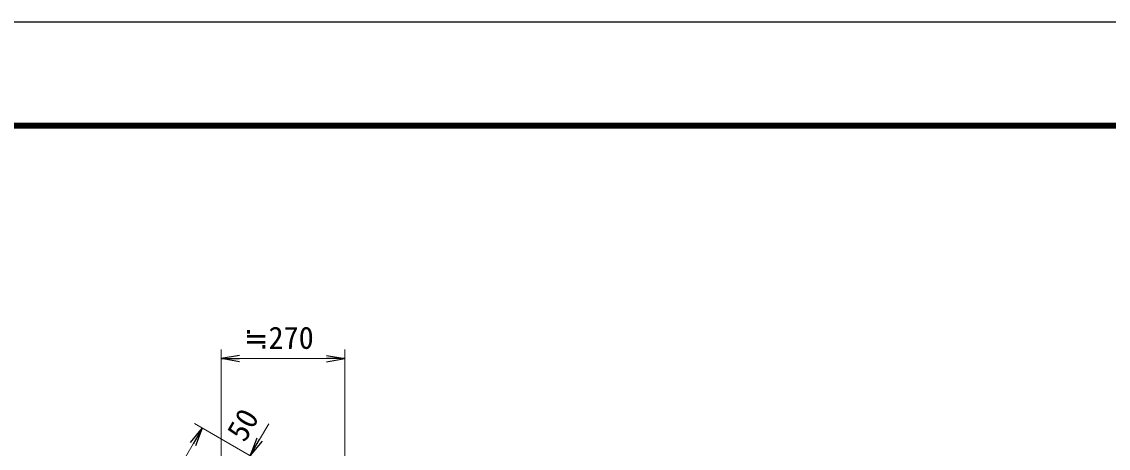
# Model space of a CAD drawing. Units: millimetres, scale not verified. Extents: x -4200 to 4200, y -2970 to 2970.
# Drawn here: x -356 to 2000, y 2046 to 2970 of the extents above; entities that cross this region are included whole.
import ezdxf
from ezdxf.enums import TextEntityAlignment as Align

# ---------------------------------------------------------------- set-up
doc = ezdxf.new("R2010")
doc.units = ezdxf.units.MM
doc.header["$LTSCALE"] = 10
doc.layers.add('0-3_D-STR-DIM', color=7, linetype='Continuous', lineweight=13)
doc.layers.add('0-E_D-TTL', color=7, linetype='Continuous', lineweight=25)
doc.layers.add('0-4_0', color=7, linetype='Continuous')
doc.styles.add('ＭＳ ゴシック', font='')
doc.styles.get('ＭＳ ゴシック').set_extended_font_data('MS Gothic')

# ---------------------------------------------------------------- blocks, each defined once
blk = doc.blocks.new('_Open')
at = {"layer": '0-4_0'}
blk.add_line((-10, 1.667), (0, 0), dxfattribs=at)
blk.add_lwpolyline([(-10, -1.667), (0, 0), (-10, 0)], dxfattribs=at)

msp = doc.modelspace()

# ---------------------------------------------------------------- linework, layer by layer
at = {"layer": '0-3_D-STR-DIM'}
for p, q in [((76.53, 1480), (76.53, 2260)), ((116.53, 2240), (304.66, 2240)), ((344.66, 1931.41), (344.66, 2260)), ((281.27, 1948.01), (18.41, 2099.77)), ((159.65, 2064.41), (179.65, 2099.06)), ((15.73, 2055.13), (-169.27, 1734.7))]:
    msp.add_line(p, q, dxfattribs=at)
at = {"layer": '0-E_D-TTL', "color": 2}
msp.add_lwpolyline([(-4200, 2970), (4200, 2970), (4200, -2970), (-4200, -2970)], close=True, dxfattribs=at)
at = {"layer": '0-E_D-TTL'}
for points in [[(-3930, 2750), (3930, 2750), (3930, -2750), (-3930, -2750)], [(-3927.5, 2747.5), (3927.5, 2747.5), (3927.5, -2747.5), (-3927.5, -2747.5)], [(-3925, 2745), (3925, 2745), (3925, -2745), (-3925, -2745)], [(-3922.5, 2742.5), (3922.5, 2742.5), (3922.5, -2742.5), (-3922.5, -2742.5)], [(-3920, 2740), (3920, 2740), (3920, -2740), (-3920, -2740)]]:
    msp.add_lwpolyline(points, close=True, dxfattribs=at)

# ---------------------------------------------------------------- block references
at = {"layer": '0-3_D-STR-DIM', "xscale": 4, "yscale": 4}
for p, rotation in [((76.53, 2240), 180), ((35.73, 2089.77), 60), ((139.65, 2029.77), 240)]:
    msp.add_blockref('_Open', p, dxfattribs=dict(at, rotation=rotation))
msp.add_blockref('_Open', (344.66, 2240), dxfattribs=at)

# ---------------------------------------------------------------- texts
at = {"layer": '0-3_D-STR-DIM', "style": 'ＭＳ ゴシック'}
msp.add_text('≒270', height=48.09, dxfattribs=at).set_placement((126.04, 2246.75), align=Align.BOTTOM_LEFT)
msp.add_text('50', height=48.09, rotation=60, dxfattribs=at).set_placement((140.18, 2049.23), align=Align.BOTTOM_LEFT)

doc.saveas('drawing.dxf')
